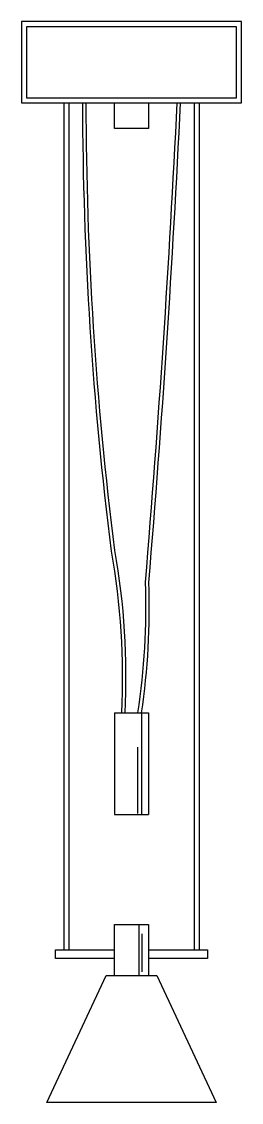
# Model space of a CAD drawing. Extents: x -55627 to -55432, y -33978 to -33021.
import ezdxf

# ---------------------------------------------------------------- set-up
doc = ezdxf.new("R2010")
doc.units = 0
doc.header["$MEASUREMENT"] = 0
for name, color, linetype in [('3', 3, 'CONTINUOUS'), ('4', 4, 'CONTINUOUS'), ('7', 7, 'CONTINUOUS')]:
    doc.layers.add(name, color=color, linetype=linetype)

msp = doc.modelspace()

# ---------------------------------------------------------------- linework, layer by layer
at = {"layer": '3'}
for p, q in [((-55520.07, -33632.9), (-55520.07, -33722.9)), ((-55523.7, -33663.36), (-55523.7, -33722.07)), ((-55522.63, -33820.4), (-55522.63, -33865.4)), ((-55519.97, -33828.79), (-55519.97, -33862.36))]:
    msp.add_line(p, q, dxfattribs=at)
msp.add_lwpolyline([(-55622.07, -33088.4), (-55436.07, -33088.4), (-55436.07, -33025.4), (-55622.07, -33025.4)], close=True, dxfattribs=at)
at = {"layer": '4'}
for p, q in [((-55544.07, -33632.9), (-55514.07, -33632.9)), ((-55544.07, -33632.9), (-55544.07, -33722.9)), ((-55514.07, -33632.9), (-55514.07, -33722.9)), ((-55544.07, -33722.9), (-55514.07, -33722.9))]:
    msp.add_line(p, q, dxfattribs=at)
for points in [[(-55626.57, -33092.9), (-55431.57, -33092.9), (-55431.57, -33020.9), (-55626.57, -33020.9)], [(-55551.57, -33865.4), (-55506.57, -33865.4), (-55454.07, -33977.9), (-55604.07, -33977.9)]]:
    msp.add_lwpolyline(points, close=True, dxfattribs=at)
for points in [[(-55514.07, -33092.9), (-55514.07, -33115.58), (-55544.07, -33115.58), (-55544.07, -33092.9)], [(-55544.07, -33865.4), (-55544.07, -33820.4), (-55514.07, -33820.4), (-55514.07, -33865.4)]]:
    msp.add_lwpolyline(points, dxfattribs=at)
at = {"layer": '7'}
for p, q in [((-55589.07, -33092.9), (-55589.07, -33842.9)), ((-55584.57, -33092.9), (-55584.57, -33842.9)), ((-55473.57, -33092.9), (-55473.57, -33842.9)), ((-55469.07, -33092.9), (-55469.07, -33842.9))]:
    msp.add_line(p, q, dxfattribs=at)
for points in [[(-55572.57, -33092.9, 0.030974), (-55547.08, -33489.73, -0.056967), (-55538.07, -33632.9)], [(-55569.57, -33092.9, 0.030967), (-55544.11, -33489.28, -0.056929), (-55535.08, -33633.02, -0.055916)], [(-55523.45, -33632.9, 0.047245), (-55516.72, -33517.36, 0.008796), (-55488.57, -33092.81, 0.007617)], [(-55520.07, -33632.9, 0.045659), (-55513.73, -33517.54, 0.008796), (-55485.57, -33092.9, 0.007617)]]:
    msp.add_lwpolyline(points, format="xyb", dxfattribs=at)
for points in [[(-55544.07, -33850.4), (-55596.57, -33850.4), (-55596.57, -33842.9), (-55544.07, -33842.9)], [(-55514.07, -33842.9), (-55461.57, -33842.9), (-55461.57, -33850.4), (-55514.07, -33850.4)]]:
    msp.add_lwpolyline(points, dxfattribs=at)

doc.saveas('drawing.dxf')
